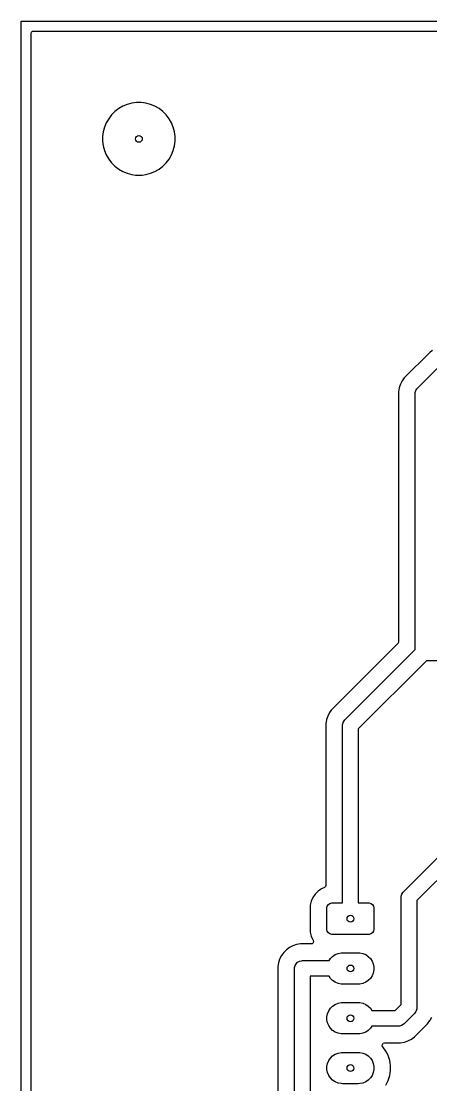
# Model space of a CAD drawing. Header units: millimetres. Extents: x 20 to 120, y -120 to -20.
# Drawn here: x 20 to 40.9, y -74.3 to -20 of the extents above; entities that cross this region are included whole.
import ezdxf

# ---------------------------------------------------------------- set-up
doc = ezdxf.new("R2010")
doc.units = ezdxf.units.MM
doc.layers.add('B.Cu', color=153, linetype='CONTINUOUS', true_color=0x4d7fc4)
doc.layers.add('Edge.Cuts', color=254, linetype='CONTINUOUS', true_color=0xd0d2cd)

msp = doc.modelspace()

# ---------------------------------------------------------------- linework, layer by layer
at = {"layer": 'B.Cu', "linetype": 'CONTINUOUS'}
for p, q in [((20.5005, -20.6245), (20.520185, -20.557461)), ((20.520185, -20.557461), (20.572989, -20.511706)), ((20.572989, -20.511706), (20.6245, -20.5005)), ((20.6245, -20.5005), (119.3755, -20.5005)), ((20.5005, -25.878711), (20.5005, -20.6245)), ((25.179785, -24.336777), (24.969706, -24.458067)), ((25.179794, -24.336773), (25.179785, -24.336777)), ((25.403895, -24.243947), (25.179794, -24.336773)), ((25.638214, -24.181161), (25.403895, -24.243947)), ((25.878711, -24.1495), (25.638214, -24.181161)), ((25.878712, -24.1495), (25.878711, -24.1495)), ((26.121288, -24.1495), (25.878712, -24.1495)), ((26.121289, -24.1495), (26.121288, -24.1495)), ((26.361785, -24.181161), (26.121289, -24.1495)), ((26.596104, -24.243947), (26.361785, -24.181161)), ((26.820205, -24.336773), (26.596104, -24.243947)), ((26.820212, -24.336776), (26.820205, -24.336773)), ((27.030289, -24.458064), (26.820212, -24.336776)), ((24.605733, -24.777263), (24.458067, -24.969706)), ((24.605739, -24.777256), (24.605733, -24.777263)), ((24.777256, -24.605739), (24.605739, -24.777256)), ((24.777263, -24.605733), (24.777256, -24.605739)), ((24.969706, -24.458067), (24.777263, -24.605733)), ((27.030292, -24.458066), (27.030289, -24.458064)), ((27.030293, -24.458067), (27.030292, -24.458066)), ((27.222736, -24.605733), (27.030293, -24.458067)), ((27.222743, -24.605739), (27.222736, -24.605733)), ((27.39426, -24.777256), (27.222743, -24.605739)), ((27.394265, -24.777262), (27.39426, -24.777256)), ((27.541936, -24.969711), (27.394265, -24.777262)), ((24.243947, -25.403895), (24.181161, -25.638214)), ((24.336773, -25.179794), (24.243947, -25.403895)), ((24.336777, -25.179785), (24.336773, -25.179794)), ((24.458067, -24.969706), (24.336777, -25.179785)), ((27.663224, -25.179788), (27.541936, -24.969711)), ((27.756054, -25.4039), (27.663224, -25.179788)), ((27.818838, -25.638211), (27.756054, -25.4039)), ((20.5005, -68.221577), (20.5005, -25.878711)), ((24.181161, -25.638214), (24.1495, -25.878711)), ((24.1495, -25.878711), (24.1495, -26.121288)), ((27.8505, -25.878711), (27.818838, -25.638211)), ((27.8505, -25.878712), (27.8505, -25.878711)), ((27.8505, -26.121288), (27.8505, -25.878712)), ((24.1495, -26.121288), (24.181161, -26.361785)), ((24.181161, -26.361785), (24.243947, -26.596104)), ((27.756054, -26.5961), (27.818838, -26.361789)), ((27.818838, -26.361789), (27.8505, -26.121288)), ((24.243947, -26.596104), (24.336773, -26.820205)), ((24.336773, -26.820205), (24.336776, -26.820212)), ((24.336776, -26.820212), (24.458064, -27.030289)), ((24.458064, -27.030289), (24.458066, -27.030292)), ((24.458066, -27.030292), (24.458067, -27.030293)), ((24.458067, -27.030293), (24.605733, -27.222736)), ((27.394265, -27.222738), (27.541936, -27.030289)), ((27.541936, -27.030289), (27.663224, -26.820212)), ((27.663224, -26.820212), (27.756054, -26.5961)), ((24.605733, -27.222736), (24.605739, -27.222743)), ((24.605739, -27.222743), (24.777256, -27.39426)), ((24.777256, -27.39426), (24.777262, -27.394265)), ((24.777262, -27.394265), (24.969711, -27.541936)), ((24.969711, -27.541936), (25.179788, -27.663224)), ((25.179788, -27.663224), (25.4039, -27.756054)), ((26.5961, -27.756054), (26.820212, -27.663224)), ((26.820212, -27.663224), (27.030289, -27.541936)), ((27.030289, -27.541936), (27.222738, -27.394265)), ((27.222738, -27.394265), (27.394265, -27.222738)), ((25.4039, -27.756054), (25.638211, -27.818838)), ((25.638211, -27.818838), (25.818586, -27.842584)), ((25.818586, -27.842584), (25.878711, -27.8505)), ((25.878711, -27.8505), (25.878712, -27.8505)), ((25.878712, -27.8505), (26.121289, -27.8505)), ((26.121289, -27.8505), (26.169388, -27.844167)), ((26.169388, -27.844167), (26.361789, -27.818838)), ((26.361789, -27.818838), (26.5961, -27.756054)), ((40.855707, -36.877144), (40.815754, -36.906172)), ((40.97499, -36.790478), (40.855707, -36.877144)), ((40.815751, -36.906174), (39.542074, -38.179851)), ((40.815752, -36.906174), (40.815751, -36.906174)), ((40.815754, -36.906172), (40.815752, -36.906174)), ((40.213057, -38.711657), (41.347557, -37.577157)), ((39.337014, -38.514476), (39.311377, -38.593383)), ((39.337015, -38.514473), (39.337014, -38.514476)), ((39.426376, -38.339094), (39.337015, -38.514473)), ((39.532919, -38.192452), (39.426376, -38.339094)), ((39.542072, -38.179854), (39.532919, -38.192452)), ((39.542074, -38.179852), (39.542072, -38.179854)), ((39.542074, -38.179851), (39.542074, -38.179852)), ((39.27619, -38.701677), (39.2454, -38.896077)), ((39.2454, -38.896077), (39.2454, -51.650664)), ((39.311377, -38.593383), (39.27619, -38.701676)), ((39.27619, -38.701676), (39.27619, -38.701677)), ((40.0959, -38.9945), (40.099322, -38.94229)), ((40.0959, -52.054314), (40.0959, -38.9945)), ((40.099322, -38.94229), (40.114007, -38.887485)), ((40.114007, -38.887485), (40.126348, -38.841426)), ((40.126348, -38.841426), (40.178559, -38.750995)), ((40.178559, -38.750995), (40.213057, -38.711657)), ((39.209081, -51.738345), (35.836174, -55.111251)), ((36.507157, -55.643057), (40.0959, -52.054314)), ((39.225715, -51.717703), (39.209081, -51.738345)), ((39.2454, -51.650664), (39.225715, -51.717703)), ((40.661586, -52.62), (37.19, -56.091586)), ((51.709753, -52.62), (40.661586, -52.62)), ((39.491757, -64.408557), (49.423158, -54.477157)), ((35.720476, -55.270494), (35.631115, -55.445873)), ((35.810569, -55.146493), (35.720476, -55.270494)), ((35.836172, -55.111254), (35.810569, -55.146493)), ((35.836174, -55.111252), (35.836172, -55.111254)), ((35.836174, -55.111251), (35.836174, -55.111252)), ((49.871685, -55.16), (40.1746, -64.857085)), ((35.57029, -55.633079), (35.5395, -55.827477)), ((35.5395, -55.827477), (35.5395, -64.079732)), ((35.570291, -55.633072), (35.57029, -55.633079)), ((35.575633, -55.616635), (35.570291, -55.633072)), ((35.575634, -55.616632), (35.575633, -55.616635)), ((35.631114, -55.445876), (35.575634, -55.616632)), ((35.631115, -55.445873), (35.631114, -55.445876)), ((36.39, -55.9259), (36.393422, -55.87369)), ((36.393422, -55.87369), (36.399383, -55.851442)), ((36.399383, -55.851442), (36.420448, -55.772826)), ((36.420448, -55.772826), (36.472659, -55.682395)), ((36.472659, -55.682395), (36.507157, -55.643057)), ((36.39, -64.98), (36.39, -55.9259)), ((37.19, -56.091586), (37.19, -64.98)), ((34.987521, -64.526137), (34.869718, -64.700191)), ((34.987525, -64.526132), (34.987521, -64.526137)), ((35.136132, -64.377525), (34.987525, -64.526132)), ((35.136137, -64.377521), (35.136132, -64.377525)), ((35.271128, -64.286157), (35.136137, -64.377521)), ((35.310187, -64.259721), (35.271128, -64.286157)), ((35.310188, -64.25972), (35.310187, -64.259721)), ((35.310192, -64.259718), (35.310188, -64.25972)), ((35.464313, -64.19372), (35.310192, -64.259718)), ((35.467011, -64.192526), (35.464313, -64.19372)), ((35.519815, -64.146771), (35.467011, -64.192526)), ((35.5395, -64.079732), (35.519815, -64.146771)), ((39.378022, -64.63919), (39.405048, -64.538327)), ((39.405048, -64.538326), (39.457259, -64.447895)), ((39.405048, -64.538327), (39.405048, -64.538326)), ((39.457259, -64.447895), (39.491757, -64.408557)), ((34.742312, -65.098755), (34.7395, -65.145962)), ((34.786984, -64.893397), (34.742312, -65.098749)), ((34.742312, -65.098749), (34.742312, -65.098755)), ((34.786987, -64.893386), (34.786984, -64.893397)), ((34.869718, -64.700191), (34.786987, -64.893386)), ((35.60903, -65.134329), (35.663223, -65.053223)), ((35.663223, -65.053223), (35.744329, -64.99903)), ((35.744329, -64.99903), (35.84, -64.98)), ((35.84, -64.98), (36.39, -64.98)), ((37.19, -64.98), (37.74, -64.98)), ((37.74, -64.98), (37.835671, -64.99903)), ((37.835671, -64.99903), (37.916777, -65.053223)), ((37.916777, -65.053223), (37.97097, -65.134329)), ((39.3746, -64.6914), (39.378022, -64.63919)), ((39.3746, -70.161414), (39.3746, -64.6914)), ((40.1746, -64.857085), (40.1746, -70.3271)), ((34.7395, -65.145962), (34.7395, -66.414038)), ((35.59, -65.23), (35.60903, -65.134329)), ((35.59, -66.33), (35.59, -65.23)), ((37.97097, -65.134329), (37.99, -65.23)), ((37.99, -65.23), (37.99, -66.33)), ((34.7395, -66.414038), (34.741484, -66.44736)), ((34.741484, -66.44736), (34.742312, -66.46125)), ((34.742312, -66.46125), (34.786984, -66.666602)), ((34.786984, -66.666602), (34.786987, -66.666613)), ((34.786987, -66.666613), (34.869718, -66.859808)), ((35.60903, -66.425671), (35.59, -66.33)), ((35.663223, -66.506777), (35.60903, -66.425671)), ((35.744329, -66.56097), (35.663223, -66.506777)), ((35.84, -66.58), (35.744329, -66.56097)), ((37.74, -66.58), (35.84, -66.58)), ((37.835671, -66.56097), (37.74, -66.58)), ((37.916777, -66.506777), (37.835671, -66.56097)), ((37.97097, -66.425671), (37.916777, -66.506777)), ((37.99, -66.33), (37.97097, -66.425671)), ((33.682894, -67.250476), (33.523651, -67.366174)), ((33.85827, -67.161117), (33.682894, -67.250476)), ((34.045473, -67.10029), (33.85827, -67.161117)), ((34.239878, -67.0695), (34.045473, -67.10029)), ((34.777985, -67.0695), (34.239878, -67.0695)), ((34.832167, -67.057036), (34.777985, -67.0695)), ((34.883867, -67.010037), (34.832167, -67.057036)), ((34.869718, -66.859808), (34.86972, -66.859811)), ((34.86972, -66.859811), (34.869721, -66.859813)), ((34.869721, -66.859813), (34.880675, -66.875998)), ((34.880675, -66.875998), (34.90195, -66.942548)), ((34.90195, -66.942548), (34.883867, -67.010037)), ((33.268776, -67.664594), (33.179417, -67.83997)), ((33.334785, -67.573741), (33.268776, -67.664594)), ((33.384472, -67.505354), (33.334785, -67.573741)), ((33.384474, -67.505352), (33.384472, -67.505354)), ((33.523651, -67.366174), (33.384474, -67.505351)), ((33.384474, -67.505351), (33.384474, -67.505352)), ((35.699753, -67.92), (35.771592, -67.812485)), ((35.771592, -67.812485), (35.882485, -67.701592)), ((35.882485, -67.701592), (36.012883, -67.614463)), ((36.012883, -67.614463), (36.157772, -67.554448)), ((36.157772, -67.554448), (36.311586, -67.523852)), ((36.311586, -67.523852), (36.39, -67.52)), ((36.39, -67.52), (37.19, -67.52)), ((37.19, -67.52), (37.268414, -67.523852)), ((37.268414, -67.523852), (37.422228, -67.554448)), ((37.422228, -67.554448), (37.567117, -67.614463)), ((37.567117, -67.614463), (37.697515, -67.701592)), ((37.697515, -67.701592), (37.808408, -67.812485)), ((37.808408, -67.812485), (37.895537, -67.942883)), ((20.5005, -113.878711), (20.5005, -68.221577)), ((33.11859, -68.027173), (33.0878, -68.221577)), ((33.0878, -68.221577), (33.0878, -82.051922)), ((33.179417, -67.83997), (33.11859, -68.027173)), ((33.9383, -68.32), (33.941722, -68.26779)), ((33.9383, -81.9535), (33.9383, -68.32)), ((33.941722, -68.26779), (33.968748, -68.166927)), ((33.968748, -68.166927), (34.020959, -68.076495)), ((34.020959, -68.076495), (34.094795, -68.002659)), ((34.094795, -68.002659), (34.185227, -67.950448)), ((34.185227, -67.950448), (34.28609, -67.923422)), ((34.28609, -67.923422), (34.3383, -67.92)), ((34.3383, -67.92), (35.699753, -67.92)), ((37.895537, -67.942883), (37.955552, -68.087772)), ((37.955552, -68.087772), (37.986148, -68.241586)), ((37.986148, -68.241586), (37.986148, -68.398414)), ((35.699753, -68.72), (34.7383, -68.72)), ((34.7383, -68.72), (34.7383, -81.787814)), ((35.771592, -68.827515), (35.699753, -68.72)), ((35.882485, -68.938408), (35.771592, -68.827515)), ((37.808408, -68.827515), (37.697515, -68.938408)), ((37.895537, -68.697117), (37.808408, -68.827515)), ((37.955552, -68.552228), (37.895537, -68.697117)), ((37.986148, -68.398414), (37.955552, -68.552228)), ((36.012883, -69.025537), (35.882485, -68.938408)), ((36.157772, -69.085552), (36.012883, -69.025537)), ((36.311586, -69.116148), (36.157772, -69.085552)), ((36.39, -69.12), (36.311586, -69.116148)), ((37.19, -69.12), (36.39, -69.12)), ((37.268414, -69.116148), (37.19, -69.12)), ((37.422228, -69.085552), (37.268414, -69.116148)), ((37.567117, -69.025537), (37.422228, -69.085552)), ((37.697515, -68.938408), (37.567117, -69.025537)), ((35.624448, -70.627772), (35.684463, -70.482883)), ((35.684463, -70.482883), (35.771592, -70.352485)), ((35.771592, -70.352485), (35.882485, -70.241592)), ((35.882485, -70.241592), (36.012883, -70.154463)), ((36.012883, -70.154463), (36.157772, -70.094448)), ((36.157772, -70.094448), (36.311586, -70.063852)), ((36.311586, -70.063852), (36.39, -70.06)), ((36.39, -70.06), (37.19, -70.06)), ((37.19, -70.06), (37.268414, -70.063852)), ((37.268414, -70.063852), (37.422228, -70.094448)), ((37.422228, -70.094448), (37.567117, -70.154463)), ((37.567117, -70.154463), (37.697515, -70.241592)), ((37.697515, -70.241592), (37.808408, -70.352485)), ((37.808408, -70.352485), (37.880247, -70.46)), ((37.880247, -70.46), (39.076014, -70.46)), ((39.076014, -70.46), (39.3746, -70.161414)), ((40.127863, -70.508386), (40.091941, -70.570605)), ((40.144152, -70.480173), (40.127863, -70.508386)), ((40.171178, -70.37931), (40.144152, -70.480173)), ((40.1746, -70.3271), (40.171178, -70.37931)), ((35.593852, -70.781586), (35.624448, -70.627772)), ((35.593852, -70.938414), (35.593852, -70.781586)), ((35.624448, -71.092228), (35.593852, -70.938414)), ((40.057442, -70.609943), (39.524543, -71.142843)), ((40.091941, -70.570605), (40.057442, -70.609943)), ((40.728428, -71.141746), (40.844123, -70.982506)), ((40.844123, -70.982506), (40.860941, -70.9495)), ((40.860941, -70.9495), (40.933484, -70.807125)), ((35.684463, -71.237117), (35.624448, -71.092228)), ((35.771592, -71.367515), (35.684463, -71.237117)), ((35.882485, -71.478408), (35.771592, -71.367515)), ((36.012883, -71.565537), (35.882485, -71.478408)), ((36.157772, -71.625552), (36.012883, -71.565537)), ((37.567117, -71.565537), (37.422228, -71.625552)), ((37.697515, -71.478408), (37.567117, -71.565537)), ((37.808408, -71.367515), (37.697515, -71.478408)), ((37.880247, -71.26), (37.808408, -71.367515)), ((39.2417, -71.26), (37.880247, -71.26)), ((39.29391, -71.256578), (39.2417, -71.26)), ((39.394774, -71.229552), (39.29391, -71.256578)), ((39.485205, -71.177341), (39.394774, -71.229552)), ((39.524543, -71.142843), (39.485205, -71.177341)), ((40.056346, -71.813828), (40.728428, -71.141746)), ((36.311586, -71.656148), (36.157772, -71.625552)), ((36.39, -71.66), (36.311586, -71.656148)), ((37.19, -71.66), (36.39, -71.66)), ((37.268414, -71.656148), (37.19, -71.66)), ((37.422228, -71.625552), (37.268414, -71.656148)), ((38.41784, -72.191166), (38.459712, -72.135233)), ((38.459712, -72.135233), (38.525176, -72.110816)), ((38.525176, -72.110816), (38.534022, -72.1105)), ((38.534022, -72.1105), (39.340122, -72.1105)), ((39.340122, -72.1105), (39.534526, -72.079709)), ((39.534526, -72.079709), (39.545187, -72.076245)), ((39.545187, -72.076245), (39.721726, -72.018884)), ((39.721726, -72.018884), (39.897105, -71.929524)), ((39.897105, -71.929524), (40.056346, -71.813828)), ((35.882485, -72.781592), (36.012883, -72.694463)), ((36.012883, -72.694463), (36.157772, -72.634448)), ((36.157772, -72.634448), (36.311586, -72.603852)), ((36.311586, -72.603852), (36.39, -72.6)), ((36.39, -72.6), (37.19, -72.6)), ((37.19, -72.6), (37.268414, -72.603852)), ((37.268414, -72.603852), (37.422228, -72.634448)), ((37.422228, -72.634448), (37.567117, -72.694463)), ((37.567117, -72.694463), (37.697515, -72.781592)), ((38.412856, -72.260858), (38.41784, -72.191166)), ((38.446341, -72.322181), (38.412856, -72.260858)), ((38.448931, -72.324771), (38.446341, -72.322181)), ((38.601634, -72.534949), (38.448931, -72.324771)), ((38.673539, -72.676069), (38.601634, -72.534949)), ((38.719577, -72.766423), (38.673539, -72.676069)), ((35.593852, -73.321586), (35.624448, -73.167772)), ((35.624448, -73.167772), (35.684463, -73.022883)), ((35.684463, -73.022883), (35.771592, -72.892485)), ((35.771592, -72.892485), (35.882485, -72.781592)), ((37.697515, -72.781592), (37.808408, -72.892485)), ((37.808408, -72.892485), (37.895537, -73.022883)), ((37.895537, -73.022883), (37.955552, -73.167772)), ((37.955552, -73.167772), (37.986148, -73.321586)), ((38.719577, -72.766425), (38.719577, -72.766423)), ((38.719579, -72.766428), (38.719577, -72.766425)), ((38.79986, -73.013507), (38.719579, -72.766428)), ((38.818947, -73.134021), (38.79986, -73.013507)), ((38.8405, -73.270097), (38.818947, -73.134021)), ((35.593852, -73.478414), (35.593852, -73.321586)), ((35.624448, -73.632228), (35.593852, -73.478414)), ((35.684463, -73.777117), (35.624448, -73.632228)), ((35.771592, -73.907515), (35.684463, -73.777117)), ((37.895537, -73.777117), (37.808408, -73.907515)), ((37.955552, -73.632228), (37.895537, -73.777117)), ((37.986148, -73.478414), (37.955552, -73.632228)), ((37.986148, -73.321586), (37.986148, -73.478414)), ((38.79986, -73.786493), (38.822539, -73.643298)), ((38.822539, -73.643298), (38.8405, -73.529902)), ((38.8405, -73.529902), (38.8405, -73.270097)), ((35.882485, -74.018408), (35.771592, -73.907515)), ((36.012883, -74.105537), (35.882485, -74.018408)), ((36.157772, -74.165552), (36.012883, -74.105537)), ((36.311586, -74.196148), (36.157772, -74.165552)), ((36.39, -74.2), (36.311586, -74.196148)), ((37.19, -74.2), (36.39, -74.2)), ((37.268414, -74.196148), (37.19, -74.2)), ((37.422228, -74.165552), (37.268414, -74.196148)), ((37.567117, -74.105537), (37.422228, -74.165552)), ((37.697515, -74.018408), (37.567117, -74.105537)), ((37.808408, -73.907515), (37.697515, -74.018408)), ((38.601634, -74.265051), (38.719579, -74.033572)), ((38.719579, -74.033572), (38.79986, -73.786493))]:
    msp.add_line(p, q, dxfattribs=at)
at = {"layer": 'B.Cu'}
for centre in [(26, -26), (26, -26), (36.79, -65.78), (36.79, -65.78), (36.79, -68.32), (36.79, -68.32), (36.79, -70.86), (36.79, -70.86), (36.79, -73.4), (36.79, -73.4)]:
    msp.add_circle(centre, 0.175, dxfattribs=at)
at = {"layer": 'Edge.Cuts', "linetype": 'CONTINUOUS'}
for p, q in [((20, -20), (120, -20)), ((20, -120), (20, -20))]:
    msp.add_line(p, q, dxfattribs=at)

doc.saveas('drawing.dxf')
